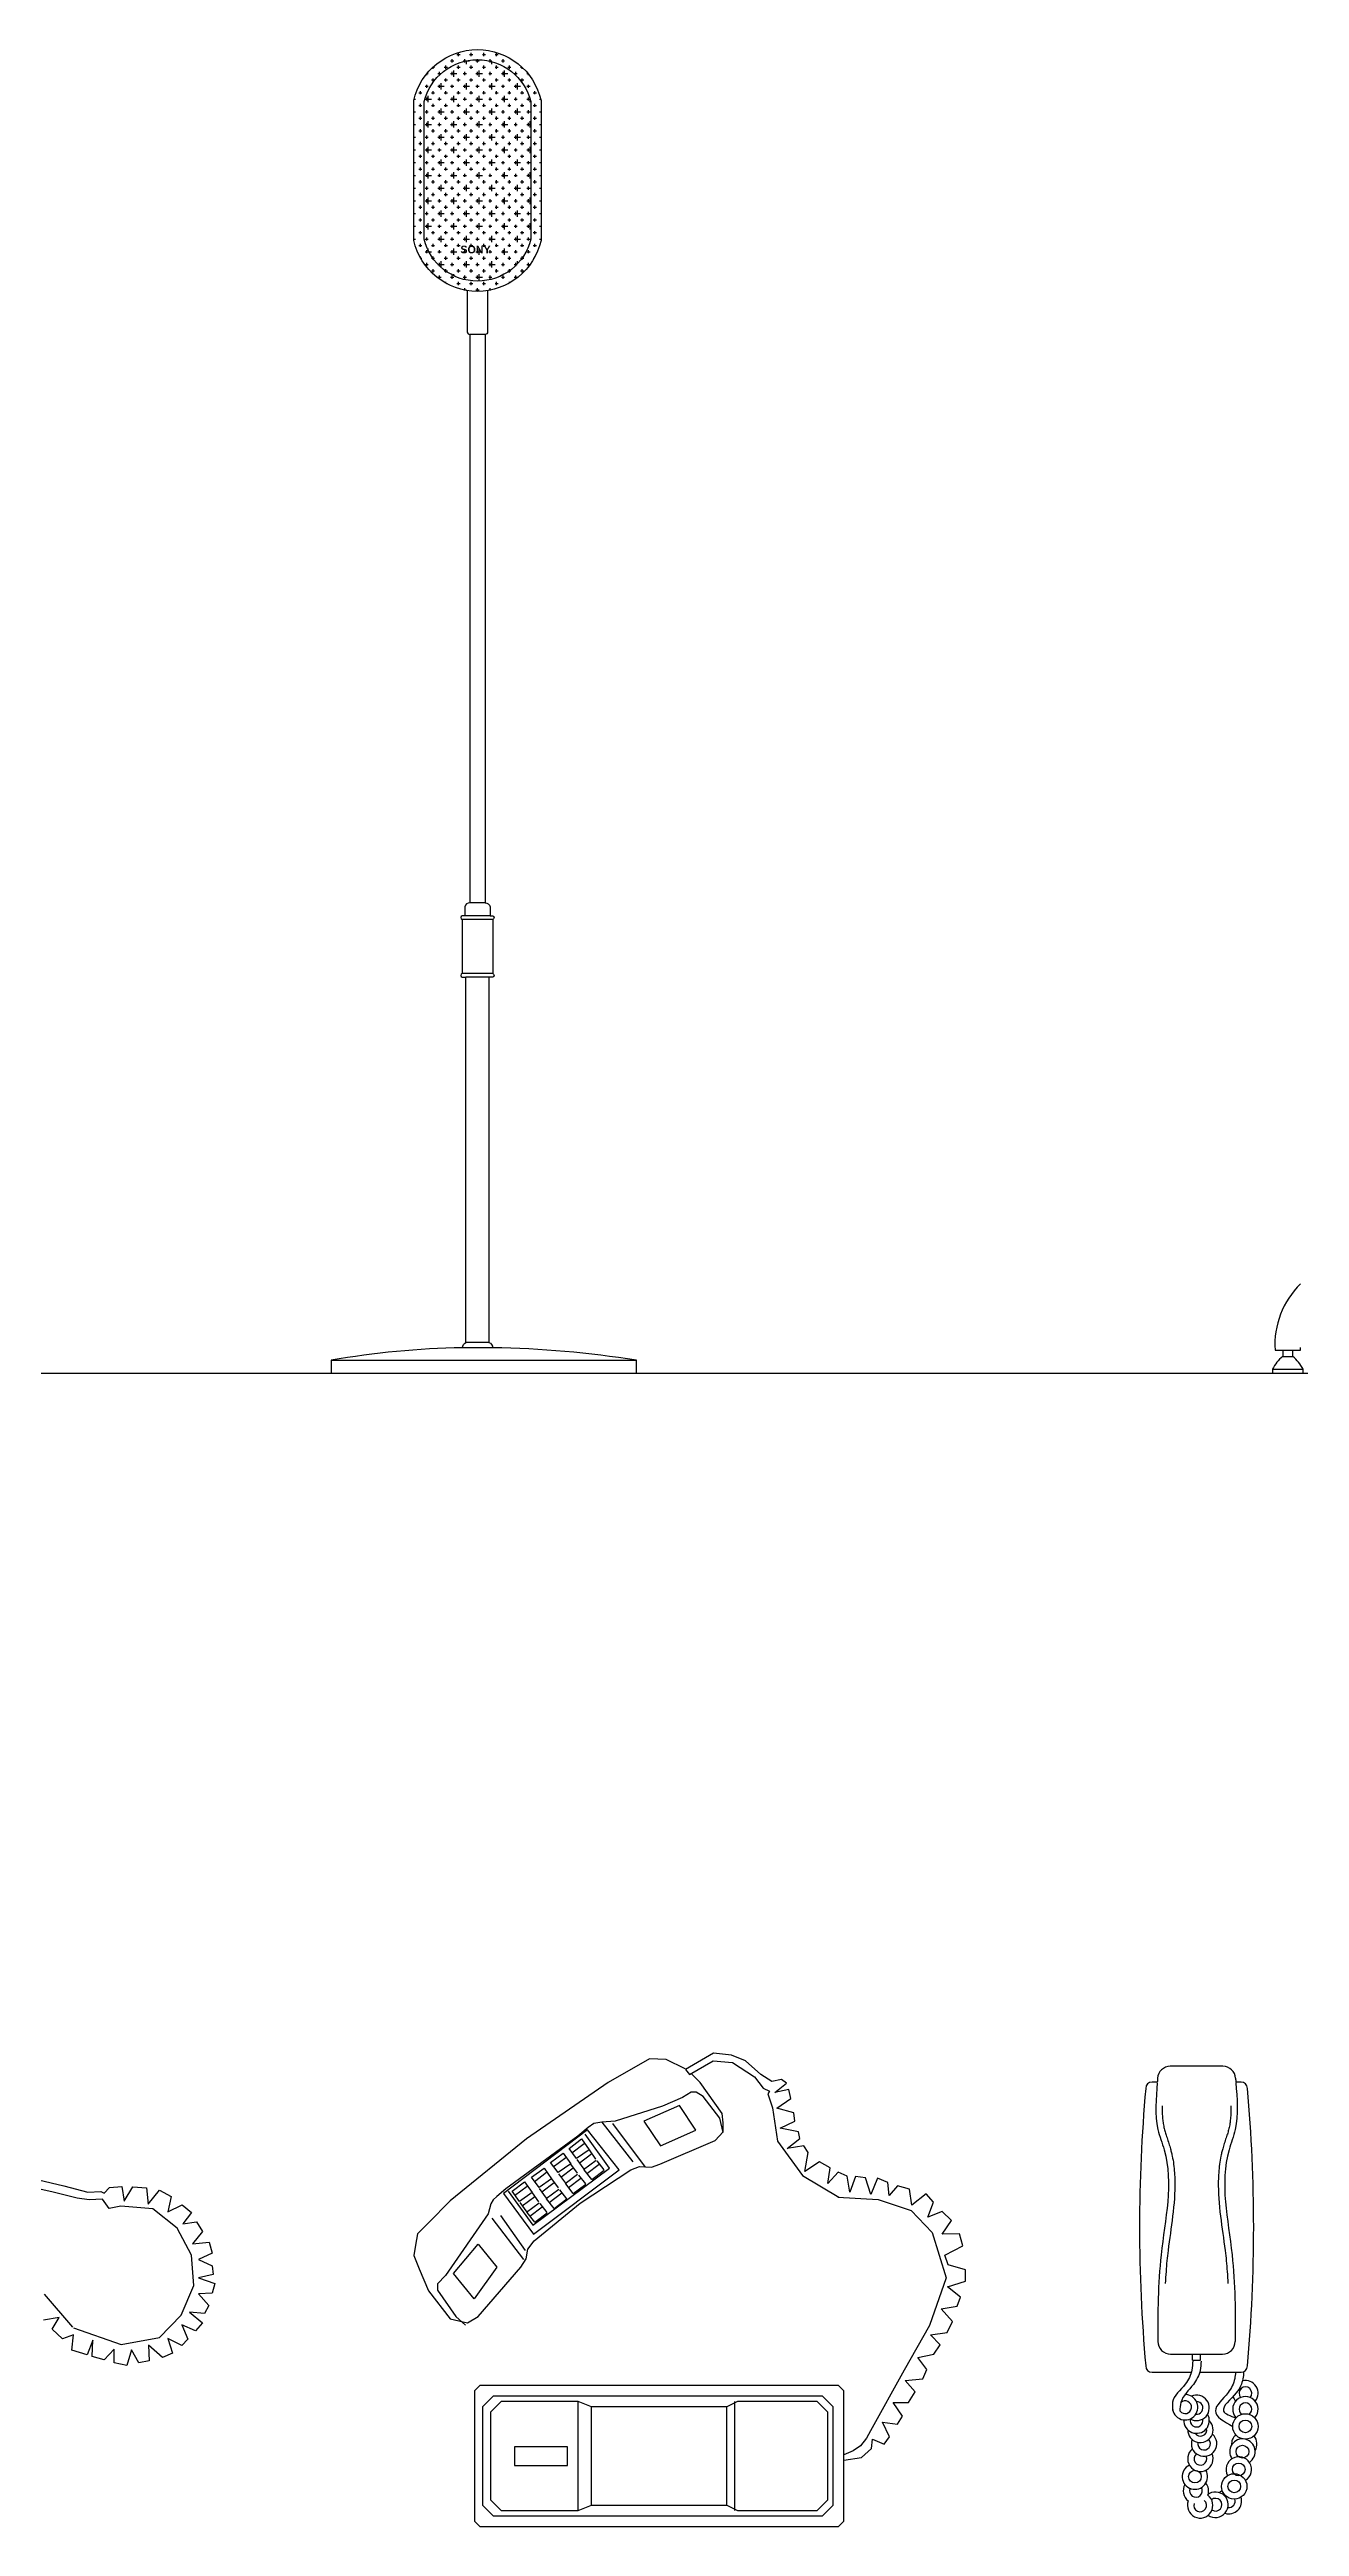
# Model space of a CAD drawing. Header units: inches. Extents: x 11.8 to 54.3, y 10.8 to 35.6.
# Drawn here: x 51.148 to 52.131, y 18.092 to 20.038 of the extents above; entities that cross this region are included whole.
import ezdxf
from ezdxf.enums import TextEntityAlignment as Align

# ---------------------------------------------------------------- set-up
doc = ezdxf.new("R2010")
doc.units = ezdxf.units.IN
doc.header["$MEASUREMENT"] = 0
for name, color, linetype in [('02', 2, 'Continuous'), ('1', 1, 'Continuous'), ('8', 8, 'Continuous')]:
    doc.layers.add(name, color=color, linetype=linetype)
doc.styles.add('HT2', font='swisseb.ttf')

msp = doc.modelspace()

# ---------------------------------------------------------------- hatches: boundary and pattern name
at = {"layer": '8'}
h = msp.add_hatch(dxfattribs=at)
h.set_pattern_fill('CROSS,_O', color=256, scale=0.02)
h.set_pattern_definition([(0, (-9.5965393, 20.6194395), (0.005, 0.005), [0.0025, -0.0075]), (90, (-9.5952893, 20.6181895), (-0.005, 0.005), [0.0025, -0.0075])])
h.paths.add_polyline_path([(51.5346, 19.9983, 0.8), (51.4346, 19.9983), (51.4346, 19.8883, 0.8), (51.5346, 19.8883)])
h.paths.add_polyline_path([(51.467, 19.8765), (51.4992, 19.8765), (51.4992, 19.8859), (51.467, 19.8859)], flags=24)
h = msp.add_hatch(dxfattribs=at)
h.set_pattern_fill('CROSS,_O', color=256, scale=0.04)
h.set_pattern_definition([(0, (-9.596539, 20.61944), (0.01, 0.01), [0.005, -0.015]), (90, (-9.594039, 20.61694), (-0.01, 0.01), [0.005, -0.015])])
h.paths.add_polyline_path([(51.5266, 19.9974, 0.783978), (51.4426, 19.9974), (51.4426, 19.8893, 0.783978), (51.5266, 19.8893)])
h.paths.add_polyline_path([(51.467, 19.8765), (51.4992, 19.8765), (51.4992, 19.8859), (51.467, 19.8859)], flags=24)

# ---------------------------------------------------------------- linework, layer by layer
at = {"layer": '02'}
for p, q in [((51.4906, 19.8144), (51.4786, 19.8144)), ((51.4906, 19.3677), (51.4786, 19.3677)), ((51.4966, 19.3547), (51.4726, 19.3547)), ((51.4946, 19.3577), (51.4746, 19.3577)), ((51.4966, 19.3123), (51.4726, 19.3123)), ((51.4936, 19.3093), (51.4756, 19.3093)), ((51.4936, 19.0223), (51.4756, 19.0223)), ((51.3696, 19.0083), (51.6096, 19.0083)), ((52.1097, 19.0013), (52.1337, 19.0013)), ((52.1177, 19.0113), (52.1257, 19.0113)), ((51.62, 18.4593), (51.5875, 18.4408)), ((51.6331, 18.4588), (51.62, 18.4593)), ((51.648, 18.4516), (51.6331, 18.4588)), ((51.6701, 18.4638), (51.6483, 18.451)), ((51.6514, 18.447), (51.6699, 18.4578)), ((51.6699, 18.4578), (51.6852, 18.4564)), ((51.6843, 18.4623), (51.6701, 18.4638)), ((51.6954, 18.4578), (51.6843, 18.4623)), ((51.6852, 18.4564), (51.7024, 18.4453)), ((51.7073, 18.447), (51.6954, 18.4578)), ((52.0707, 18.4535), (52.0293, 18.4535)), ((51.5875, 18.4408), (51.5233, 18.3965)), ((51.6526, 18.4331), (51.6458, 18.429)), ((51.6483, 18.451), (51.6514, 18.447)), ((51.6566, 18.4331), (51.6526, 18.4331)), ((51.6598, 18.4408), (51.653, 18.4475)), ((51.6621, 18.4299), (51.6566, 18.4331)), ((51.677, 18.4164), (51.6598, 18.4408)), ((51.7024, 18.4453), (51.7093, 18.4363)), ((51.7161, 18.4417), (51.7073, 18.447)), ((51.7093, 18.4363), (51.7141, 18.434)), ((51.7141, 18.434), (51.7129, 18.432)), ((51.7237, 18.4431), (51.7161, 18.4417)), ((51.7183, 18.4329), (51.7277, 18.4402)), ((51.7294, 18.4354), (51.7183, 18.4329)), ((51.7277, 18.4402), (51.7237, 18.4431)), ((51.7311, 18.4281), (51.7294, 18.4354)), ((52.0191, 18.4411), (52.015, 18.4411)), ((52.085, 18.4411), (52.0809, 18.4411)), ((51.63, 18.4222), (51.5929, 18.4105)), ((51.6435, 18.4227), (51.6155, 18.4105)), ((51.6458, 18.429), (51.63, 18.4222)), ((51.6562, 18.4033), (51.6435, 18.4227)), ((51.6752, 18.4127), (51.6621, 18.4299)), ((51.6779, 18.4091), (51.677, 18.4164)), ((51.7129, 18.432), (51.7166, 18.421)), ((51.7166, 18.421), (51.7206, 18.3946)), ((51.72, 18.4207), (51.7311, 18.4281)), ((51.7333, 18.417), (51.72, 18.4207)), ((51.7342, 18.4105), (51.7333, 18.417)), ((51.5233, 18.3965), (51.4631, 18.3477)), ((51.5712, 18.4037), (51.5052, 18.3536)), ((51.5635, 18.3987), (51.507, 18.3572)), ((51.5567, 18.389), (51.5665, 18.3964)), ((51.5716, 18.4055), (51.5635, 18.3987)), ((51.5665, 18.3964), (51.5724, 18.388)), ((51.5884, 18.3734), (51.5694, 18.4001)), ((51.596, 18.3721), (51.5712, 18.4037)), ((51.5762, 18.4087), (51.5716, 18.4055)), ((51.5825, 18.4096), (51.5762, 18.4087)), ((51.5929, 18.4105), (51.5825, 18.4096)), ((51.5825, 18.4096), (51.6069, 18.3784)), ((51.6168, 18.3743), (51.5911, 18.4087)), ((51.6155, 18.4105), (51.6286, 18.3911)), ((51.6281, 18.3766), (51.6715, 18.3951)), ((51.6286, 18.3911), (51.6562, 18.4033)), ((51.6715, 18.3951), (51.6779, 18.4019)), ((51.6779, 18.4015), (51.6752, 18.4127)), ((51.6779, 18.4019), (51.6779, 18.4091)), ((51.7206, 18.3946), (51.7401, 18.3677)), ((51.7226, 18.4048), (51.7342, 18.4105)), ((51.737, 18.402), (51.7226, 18.4048)), ((51.728, 18.389), (51.7382, 18.3969)), ((51.7382, 18.3969), (51.737, 18.402)), ((51.5421, 18.3779), (51.552, 18.3853)), ((51.5481, 18.37), (51.5421, 18.3779)), ((51.5442, 18.3745), (51.554, 18.3818)), ((51.5579, 18.3769), (51.5481, 18.37)), ((51.552, 18.3853), (51.5579, 18.3769)), ((51.5626, 18.381), (51.5567, 18.389)), ((51.5632, 18.3695), (51.5581, 18.3767)), ((51.5587, 18.3855), (51.5685, 18.3929)), ((51.5724, 18.388), (51.5626, 18.381)), ((51.5685, 18.3726), (51.563, 18.3802)), ((51.5647, 18.3775), (51.5745, 18.3849)), ((51.5681, 18.3724), (51.578, 18.3798)), ((51.5706, 18.3693), (51.5804, 18.3767)), ((51.5778, 18.3806), (51.5726, 18.3878)), ((51.5843, 18.3722), (51.5788, 18.3792)), ((51.6051, 18.3721), (51.6119, 18.3748)), ((51.6119, 18.3748), (51.6214, 18.3743)), ((51.6214, 18.3743), (51.6281, 18.3766)), ((51.7413, 18.391), (51.728, 18.389)), ((51.7447, 18.3859), (51.7413, 18.391)), ((51.7421, 18.3708), (51.7447, 18.3859)), ((51.7535, 18.3785), (51.7421, 18.3708)), ((51.762, 18.3737), (51.7535, 18.3785)), ((51.151, 18.3547), (51.1382, 18.3575)), ((51.1394, 18.3643), (51.1594, 18.3595)), ((51.1594, 18.3595), (51.1782, 18.3547)), ((51.1782, 18.3547), (51.1886, 18.3551)), ((51.1886, 18.3551), (51.191, 18.3539)), ((51.191, 18.3539), (51.1954, 18.3583)), ((51.1954, 18.3583), (51.2049, 18.3591)), ((51.2049, 18.3591), (51.2069, 18.3475)), ((51.2069, 18.3475), (51.2137, 18.3587)), ((51.2137, 18.3587), (51.2245, 18.3579)), ((51.2245, 18.3579), (51.2257, 18.3451)), ((51.2257, 18.3451), (51.2345, 18.3563)), ((51.2345, 18.3563), (51.2437, 18.3511)), ((51.507, 18.3572), (51.4998, 18.3513)), ((51.5088, 18.3554), (51.5282, 18.3287)), ((51.5118, 18.3554), (51.5216, 18.3628)), ((51.5177, 18.3474), (51.5118, 18.3554)), ((51.5138, 18.3519), (51.5237, 18.3593)), ((51.5216, 18.3628), (51.5276, 18.3544)), ((51.5272, 18.3663), (51.537, 18.3736)), ((51.5331, 18.3583), (51.5272, 18.3663)), ((51.5282, 18.3287), (51.5884, 18.3734)), ((51.5287, 18.3215), (51.596, 18.3721)), ((51.5292, 18.3628), (51.539, 18.3702)), ((51.5429, 18.3652), (51.5331, 18.3583)), ((51.539, 18.3499), (51.5335, 18.3575)), ((51.5352, 18.3548), (51.545, 18.3622)), ((51.537, 18.3736), (51.5429, 18.3652)), ((51.5386, 18.3497), (51.5485, 18.3571)), ((51.5483, 18.3579), (51.5431, 18.365)), ((51.554, 18.3616), (51.5485, 18.3691)), ((51.5548, 18.3495), (51.5493, 18.3564)), ((51.5501, 18.3665), (51.5599, 18.3738)), ((51.5536, 18.3614), (51.5634, 18.3687)), ((51.5599, 18.3536), (51.554, 18.3612)), ((51.5561, 18.3583), (51.5659, 18.3657)), ((51.5599, 18.3536), (51.5698, 18.3609)), ((51.5698, 18.3612), (51.5642, 18.3681)), ((51.5653, 18.3459), (51.6051, 18.3721)), ((51.5745, 18.3646), (51.5685, 18.3722)), ((51.5745, 18.3646), (51.5843, 18.372)), ((51.7401, 18.3677), (51.7688, 18.3507)), ((51.76, 18.3615), (51.762, 18.3737)), ((51.7682, 18.3703), (51.76, 18.3615)), ((51.7753, 18.3672), (51.7682, 18.3703)), ((51.7773, 18.3547), (51.7753, 18.3672)), ((51.7818, 18.3669), (51.7773, 18.3547)), ((51.7898, 18.366), (51.7818, 18.3669)), ((51.794, 18.3527), (51.7898, 18.366)), ((51.7991, 18.3655), (51.794, 18.3527)), ((51.8073, 18.3623), (51.7991, 18.3655)), ((51.8083, 18.3519), (51.8073, 18.3623)), ((51.8148, 18.3597), (51.8083, 18.3519)), ((51.8244, 18.3571), (51.8148, 18.3597)), ((51.8261, 18.3445), (51.8244, 18.3571)), ((51.1698, 18.3499), (51.151, 18.3547)), ((51.1794, 18.3487), (51.1698, 18.3499)), ((51.1898, 18.3491), (51.1794, 18.3487)), ((51.195, 18.3419), (51.1898, 18.3491)), ((51.2041, 18.3435), (51.195, 18.3419)), ((51.2293, 18.3415), (51.2041, 18.3435)), ((51.2485, 18.3264), (51.2293, 18.3415)), ((51.2437, 18.3511), (51.2413, 18.3391)), ((51.2413, 18.3391), (51.2525, 18.3447)), ((51.2525, 18.3447), (51.2597, 18.3387)), ((51.2597, 18.3387), (51.2529, 18.3296)), ((51.4631, 18.3477), (51.446, 18.3305)), ((51.493, 18.3377), (51.4595, 18.289)), ((51.4952, 18.3454), (51.493, 18.3377)), ((51.497, 18.3486), (51.4952, 18.3454)), ((51.4998, 18.3513), (51.497, 18.3486)), ((51.5224, 18.3088), (51.5029, 18.3364)), ((51.5052, 18.3536), (51.5287, 18.3215)), ((51.5276, 18.3544), (51.5177, 18.3474)), ((51.5237, 18.339), (51.5181, 18.3466)), ((51.5198, 18.344), (51.5296, 18.3513)), ((51.5233, 18.3388), (51.5331, 18.3462)), ((51.5296, 18.3311), (51.5237, 18.3386)), ((51.5257, 18.3358), (51.5356, 18.3431)), ((51.5329, 18.347), (51.5278, 18.3542)), ((51.5291, 18.3165), (51.5653, 18.3459)), ((51.5296, 18.3311), (51.5395, 18.3384)), ((51.5395, 18.3386), (51.5339, 18.3456)), ((51.545, 18.3419), (51.539, 18.3495)), ((51.5411, 18.3466), (51.5509, 18.354)), ((51.545, 18.3419), (51.5548, 18.3493)), ((51.7679, 18.3506), (51.7996, 18.3489)), ((51.7996, 18.3489), (51.8257, 18.3402)), ((51.8257, 18.3402), (51.8422, 18.3228)), ((51.8374, 18.3532), (51.8261, 18.3445)), ((51.8431, 18.3467), (51.8374, 18.3532)), ((51.8387, 18.335), (51.8431, 18.3467)), ((51.85, 18.3393), (51.8387, 18.335)), ((51.8574, 18.3324), (51.85, 18.3393)), ((51.2597, 18.3052), (51.2485, 18.3264)), ((51.2529, 18.3296), (51.2637, 18.3312)), ((51.2685, 18.3236), (51.2605, 18.314)), ((51.2637, 18.3312), (51.2685, 18.3236)), ((51.4374, 18.3219), (51.436, 18.3129)), ((51.446, 18.3305), (51.4374, 18.3219)), ((51.521, 18.3016), (51.4961, 18.3341)), ((51.5242, 18.3097), (51.5291, 18.3165)), ((51.8422, 18.3228), (51.853, 18.2872)), ((51.85, 18.3215), (51.8574, 18.3324)), ((51.8635, 18.322), (51.85, 18.3215)), ((51.8661, 18.3124), (51.8635, 18.322)), ((51.2617, 18.2812), (51.2597, 18.3052)), ((51.2605, 18.314), (51.2737, 18.3152)), ((51.2761, 18.3068), (51.2653, 18.3016)), ((51.2653, 18.3016), (51.2761, 18.2968)), ((51.2737, 18.3152), (51.2761, 18.3068)), ((51.2761, 18.2968), (51.2769, 18.29)), ((51.436, 18.3129), (51.4347, 18.3048)), ((51.4347, 18.3048), (51.4387, 18.2944)), ((51.4658, 18.2908), (51.4853, 18.3138)), ((51.4853, 18.3138), (51.4998, 18.2957)), ((51.5187, 18.2957), (51.5228, 18.3021)), ((51.5228, 18.3021), (51.5242, 18.3097)), ((51.8522, 18.305), (51.8661, 18.3124)), ((51.8548, 18.2976), (51.8522, 18.305)), ((51.8682, 18.2937), (51.8548, 18.2976)), ((51.2517, 18.258), (51.2617, 18.2812)), ((51.2769, 18.29), (51.2653, 18.2872)), ((51.2653, 18.2872), (51.2781, 18.2828)), ((51.2781, 18.2828), (51.2761, 18.2752)), ((51.4387, 18.2944), (51.446, 18.2772)), ((51.446, 18.2772), (51.4631, 18.2551)), ((51.4595, 18.289), (51.4532, 18.2826)), ((51.4532, 18.2826), (51.4532, 18.2777)), ((51.4532, 18.2777), (51.4677, 18.2569)), ((51.4821, 18.2709), (51.4658, 18.2908)), ((51.4998, 18.2957), (51.4821, 18.2709)), ((51.4853, 18.2569), (51.5187, 18.2957)), ((51.853, 18.2872), (51.84, 18.2499)), ((51.8543, 18.2803), (51.8682, 18.2846)), ((51.8643, 18.272), (51.8543, 18.2803)), ((51.8682, 18.2846), (51.8682, 18.2937)), ((51.144, 18.2745), (51.1663, 18.2484)), ((51.2345, 18.2404), (51.2517, 18.258)), ((51.2581, 18.2604), (51.2685, 18.252)), ((51.2701, 18.2592), (51.2581, 18.2604)), ((51.2761, 18.2752), (51.2653, 18.2748)), ((51.2653, 18.2748), (51.2733, 18.2656)), ((51.2733, 18.2656), (51.2701, 18.2592)), ((51.8491, 18.2629), (51.8617, 18.2651)), ((51.8582, 18.253), (51.8491, 18.2629)), ((51.8617, 18.2651), (51.8643, 18.272)), ((51.1558, 18.2561), (51.1433, 18.254)), ((51.1503, 18.247), (51.1558, 18.2561)), ((51.1583, 18.2394), (51.1503, 18.247)), ((51.167, 18.2425), (51.1583, 18.2394)), ((51.1658, 18.2304), (51.167, 18.2424)), ((51.167, 18.248), (51.2045, 18.2348)), ((51.1822, 18.2384), (51.1778, 18.2268)), ((51.1818, 18.2256), (51.1822, 18.2384)), ((51.2045, 18.2348), (51.2345, 18.2404)), ((51.2413, 18.2396), (51.2449, 18.228)), ((51.2521, 18.234), (51.2413, 18.2396)), ((51.2521, 18.2504), (51.2569, 18.2392)), ((51.2629, 18.2456), (51.2521, 18.2504)), ((51.2569, 18.2392), (51.2521, 18.234)), ((51.2685, 18.252), (51.2629, 18.2456)), ((51.4631, 18.2551), (51.4767, 18.2519)), ((51.4677, 18.2569), (51.4753, 18.2501)), ((51.4767, 18.2519), (51.4853, 18.2569)), ((51.84, 18.2499), (51.82, 18.2148)), ((51.8409, 18.2425), (51.8539, 18.2443)), ((51.8483, 18.2347), (51.8409, 18.2425)), ((51.8539, 18.2443), (51.8582, 18.253)), ((51.1778, 18.2268), (51.1658, 18.2304)), ((51.191, 18.2228), (51.1818, 18.2256)), ((51.1989, 18.2312), (51.191, 18.2228)), ((51.1989, 18.2204), (51.1989, 18.2312)), ((51.2089, 18.2185), (51.1989, 18.2204)), ((51.2125, 18.2308), (51.2089, 18.2185)), ((51.2185, 18.2204), (51.2125, 18.2308)), ((51.2265, 18.222), (51.2185, 18.2204)), ((51.2261, 18.2344), (51.2265, 18.222)), ((51.2369, 18.2248), (51.2261, 18.2344)), ((51.2449, 18.228), (51.2369, 18.2248)), ((51.8309, 18.2247), (51.8435, 18.2274)), ((51.8378, 18.2152), (51.8309, 18.2247)), ((51.8435, 18.2274), (51.8483, 18.2347)), ((52.0296, 18.2274), (52.0704, 18.2274)), ((52.0468, 18.2227), (52.0468, 18.2274)), ((52.0468, 18.2227), (52.0532, 18.2227)), ((52.0532, 18.2227), (52.0532, 18.2274)), ((51.4866, 18.2026), (51.4824, 18.1984)), ((51.7684, 18.2026), (51.4866, 18.2026)), ((51.7726, 18.1984), (51.7684, 18.2026)), ((51.82, 18.2148), (51.7936, 18.167)), ((51.8209, 18.2065), (51.8348, 18.2078)), ((51.8287, 18.1978), (51.8209, 18.2065)), ((51.8348, 18.2078), (51.8378, 18.2152)), ((52.015, 18.2131), (52.0459, 18.2131)), ((52.0524, 18.2131), (52.085, 18.2131)), ((51.4824, 18.1984), (51.4824, 18.0961)), ((51.497, 18.1942), (51.4887, 18.1859)), ((51.4887, 18.1859), (51.4887, 18.1086)), ((51.5033, 18.19), (51.4949, 18.1817)), ((51.4949, 18.1817), (51.4949, 18.1128)), ((51.7559, 18.1942), (51.497, 18.1942)), ((51.5638, 18.19), (51.5033, 18.19)), ((51.5638, 18.1044), (51.5638, 18.19)), ((51.5743, 18.1859), (51.5638, 18.19)), ((51.6807, 18.1859), (51.5743, 18.1859)), ((51.5743, 18.1086), (51.5743, 18.1859)), ((51.6891, 18.19), (51.6807, 18.1859)), ((51.6807, 18.1086), (51.6807, 18.1859)), ((51.687, 18.1044), (51.687, 18.19)), ((51.7517, 18.19), (51.6891, 18.19)), ((51.7601, 18.1817), (51.7517, 18.19)), ((51.7642, 18.1859), (51.7559, 18.1942)), ((51.7601, 18.1128), (51.7601, 18.1817)), ((51.7642, 18.1086), (51.7642, 18.1859)), ((51.7726, 18.0961), (51.7726, 18.1984)), ((51.8187, 18.1787), (51.8114, 18.1892)), ((51.8114, 18.1892), (51.8235, 18.1892)), ((51.8235, 18.1892), (51.8287, 18.1978)), ((51.7905, 18.1614), (51.7857, 18.1553)), ((51.7936, 18.167), (51.7905, 18.1614)), ((51.7944, 18.1531), (51.7953, 18.1605)), ((51.7953, 18.1605), (51.8044, 18.1566)), ((51.8031, 18.174), (51.8148, 18.1722)), ((51.8087, 18.1623), (51.8031, 18.174)), ((51.8044, 18.1566), (51.8087, 18.1623)), ((51.8148, 18.1722), (51.8187, 18.1787)), ((51.5555, 18.1545), (51.5137, 18.1545)), ((51.5137, 18.1545), (51.5137, 18.1399)), ((51.5555, 18.1399), (51.5555, 18.1545)), ((51.7801, 18.1514), (51.7726, 18.1483)), ((51.7726, 18.1441), (51.7866, 18.1462)), ((51.7857, 18.1553), (51.7801, 18.1514)), ((51.7866, 18.1462), (51.7944, 18.1531)), ((51.5137, 18.1399), (51.5555, 18.1399)), ((51.4887, 18.1086), (51.497, 18.1003)), ((51.4949, 18.1128), (51.5033, 18.1044)), ((51.4949, 18.1128), (51.4949, 18.1128)), ((51.5033, 18.1044), (51.5638, 18.1044)), ((51.5638, 18.1044), (51.5743, 18.1086)), ((51.5743, 18.1086), (51.6807, 18.1086)), ((51.6807, 18.1086), (51.6891, 18.1044)), ((51.6891, 18.1044), (51.7517, 18.1044)), ((51.7517, 18.1044), (51.7601, 18.1128)), ((51.7559, 18.1003), (51.7642, 18.1086)), ((51.4824, 18.0961), (51.4866, 18.0919)), ((51.4866, 18.0919), (51.7684, 18.0919)), ((51.497, 18.1003), (51.7559, 18.1003)), ((51.7684, 18.0919), (51.7726, 18.0961))]:
    msp.add_line(p, q, dxfattribs=at)
for points in [[(51.5346, 19.8883, -0.8), (51.4346, 19.8883), (51.4346, 19.9983, -0.8), (51.5346, 19.9983)], [(51.5266, 19.8893, -0.783978), (51.4426, 19.8893), (51.4426, 19.9974, -0.783978), (51.5266, 19.9974)], [(51.6096, 18.9983), (51.6096, 19.0083, 0.035735), (51.4966, 19.0182), (51.4727, 19.0182, 0.038939), (51.3696, 19.0083), (51.3696, 18.9983)]]:
    msp.add_lwpolyline(points, format="xyb", close=True, dxfattribs=at)
for points in [[(51.4766, 19.849), (51.4766, 19.8164, 0.414214), (51.4786, 19.8144), (51.4786, 19.3677, 0.351472), (51.4746, 19.3647), (51.4746, 19.3577), (51.4726, 19.3577, 0.691398), (51.4726, 19.3547), (51.4726, 19.3123, 0.691398), (51.4726, 19.3093), (51.4756, 19.3093)], [(51.4926, 19.849), (51.4926, 19.8164, -0.414214), (51.4906, 19.8144), (51.4906, 19.3677, -0.351472), (51.4946, 19.3647), (51.4946, 19.3577), (51.4966, 19.3577, -0.691398), (51.4966, 19.3547), (51.4966, 19.3123, -0.691398), (51.4966, 19.3093), (51.4936, 19.3093), (51.4936, 19.0223, -0.304848), (51.4966, 19.0182)], [(51.4727, 19.0182, -0.247647), (51.4756, 19.0223), (51.4756, 19.3093)], [(52.1317, 19.0683, 0.218853), (52.1117, 19.0163), (52.1317, 19.0163), (52.1317, 19.0183)], [(52.1177, 19.0163), (52.1177, 19.0113, 0.105499), (52.1097, 19.0013), (52.1097, 18.9983), (52.1337, 18.9983), (52.1337, 19.0013, 0.105499), (52.1257, 19.0113), (52.1257, 19.0163)]]:
    msp.add_lwpolyline(points, format="xyb", dxfattribs=at)
for centre, radius in [((52.0884, 18.1705), 0.01), ((52.0884, 18.1705), 0.005), ((52.0832, 18.1367), 0.005), ((52.0861, 18.1507), 0.005), ((52.0487, 18.1311), 0.005), ((52.0796, 18.1234), 0.01), ((52.0796, 18.1234), 0.005)]:
    msp.add_circle(centre, radius, dxfattribs=at)
for centre, radius, start, end in [((52.0293, 18.4435), 0.01, 90, 176.5237), ((52.0707, 18.4435), 0.01, 3.4763, 90), ((53.2066, 18.3271), 1.2015, 174.7963, 185.2037), ((52.015, 18.4361), 0.005, 90, 180), ((52.085, 18.4361), 0.005, 0, 90), ((50.8934, 18.3271), 1.2015, 354.7963, 5.2037), ((52.0296, 18.2374), 0.01, 180.166, 270), ((52.0704, 18.2374), 0.01, 270, 359.834), ((52.015, 18.2181), 0.005, 180, 270), ((52.0884, 18.1966), 0.005, 318.5023, 221.4977), ((52.085, 18.2181), 0.005, 270, 0), ((52.0884, 18.1966), 0.01, 321.0042, 103.5609), ((52.041, 18.1856), 0.01, 173.4808, 91.3252), ((52.041, 18.1856), 0.005, 216.0327, 132.3369), ((52.05, 18.1751), 0.01, 177.0155, 30), ((52.05, 18.1851), 0.01, 240.1062, 113.8732), ((52.05, 18.1851), 0.005, 262.6865, 91.2929), ((52.0884, 18.184), 0.01, 317.4094, 222.5906), ((52.0884, 18.1966), 0.01, 194.175, 218.9958), ((52.0884, 18.184), 0.005, 306.9276, 233.0724), ((52.053, 18.1679), 0.01, 179.8667, 45.8622), ((52.05, 18.1751), 0.005, 165.5225, 14.4775), ((52.0559, 18.157), 0.01, 160.2678, 48.9977), ((52.053, 18.1679), 0.005, 213.1431, 12.5858), ((52.0559, 18.157), 0.005, 166.95, 42.3155), ((52.0861, 18.1507), 0.01, 302.8616, 214.1263), ((52.0875, 18.1567), 0.01, 132.4001, 184.2673), ((52.0875, 18.1567), 0.01, 328.7191, 39.7026), ((52.053, 18.1451), 0.01, 128.8654, 24.121), ((52.053, 18.1451), 0.005, 129.132, 23.8544), ((52.0832, 18.1367), 0.01, 301.4924, 208.4932), ((52.0487, 18.1311), 0.01, 115.9299, 30.1107), ((52.0495, 18.1199), 0.01, 149.4136, 232.6922), ((52.0495, 18.1199), 0.005, 156.3459, 30.9563), ((52.0495, 18.1199), 0.01, 339.8544, 37.8886), ((52.0528, 18.1085), 0.01, 159.8544, 52.6922), ((52.0528, 18.1085), 0.005, 162.513, 50.0336), ((52.0649, 18.109), 0.01, 234.9072, 129.5804), ((52.0649, 18.109), 0.005, 235.7534, 128.7341), ((52.0754, 18.1118), 0.01, 121.5087, 138.0571), ((52.0754, 18.1118), 0.005, 120.4157, 128.3124), ((52.0754, 18.1118), 0.01, 252.4285, 18.1185), ((52.0754, 18.1118), 0.005, 262.1732, 19.2115)]:
    msp.add_arc(centre, radius, start, end, dxfattribs=at)
for points, knots in [([(52.0191, 18.4406), (52.0182, 18.4282), (52.0162, 18.4101), (52.0334, 18.3672), (52.0196, 18.3098), (52.0195, 18.2599), (52.0196, 18.2373)], [12.794865, 12.794865, 12.794865, 12.794865, 49.669971, 66.230039, 148.995408, 216.906383, 216.906383, 216.906383, 216.906383]), ([(52.0809, 18.4406), (52.0818, 18.4282), (52.0838, 18.4101), (52.0666, 18.3672), (52.0804, 18.3098), (52.0805, 18.2599), (52.0804, 18.2373)], [12.730784, 12.730784, 12.730784, 12.730784, 49.669971, 66.230039, 148.995408, 216.906383, 216.906383, 216.906383, 216.906383]), ([(52.023, 18.4224), (52.0229, 18.4201), (52.023, 18.4179), (52.0231, 18.4142), (52.0233, 18.4127), (52.0236, 18.41), (52.0237, 18.4088), (52.0241, 18.4068), (52.0242, 18.4061), (52.0245, 18.4048), (52.0247, 18.4043), (52.025, 18.4031), (52.0251, 18.4025), (52.0256, 18.4008), (52.026, 18.3996), (52.0269, 18.397), (52.0274, 18.3955), (52.0283, 18.3925), (52.0288, 18.3911), (52.0295, 18.3885), (52.0298, 18.3874), (52.0304, 18.3852), (52.0306, 18.3841), (52.0313, 18.3809), (52.0317, 18.3787), (52.0325, 18.3721), (52.0328, 18.3677), (52.0331, 18.3542), (52.0323, 18.345), (52.0301, 18.3267), (52.0287, 18.3177), (52.0272, 18.3061), (52.0269, 18.3033), (52.0264, 18.2978), (52.0262, 18.2951), (52.0257, 18.2892), (52.0255, 18.286), (52.0253, 18.2828)], [30.726885, 30.726885, 30.726885, 30.726885, 37.704135, 37.704135, 42.651855, 42.651855, 46.67386, 46.67386, 49.15912, 49.15912, 51.094857, 51.094857, 53.030594, 53.030594, 56.902068, 56.902068, 61.5605, 61.5605, 65.996256, 65.996256, 69.185319, 69.185319, 72.374383, 72.374383, 78.75251, 78.75251, 91.508764, 91.508764, 118.174574, 118.174574, 144.840384, 144.840384, 153.109873, 153.109873, 161.379362, 161.379362, 171.05638, 171.05638, 171.05638, 171.05638]), ([(52.077, 18.4224), (52.077, 18.4201), (52.077, 18.4179), (52.0769, 18.4142), (52.0767, 18.4127), (52.0764, 18.41), (52.0763, 18.4088), (52.0759, 18.4068), (52.0758, 18.4061), (52.0755, 18.4048), (52.0753, 18.4043), (52.075, 18.4031), (52.0749, 18.4025), (52.0744, 18.4008), (52.074, 18.3996), (52.0731, 18.397), (52.0726, 18.3955), (52.0717, 18.3925), (52.0712, 18.3911), (52.0705, 18.3885), (52.0702, 18.3874), (52.0696, 18.3852), (52.0694, 18.3841), (52.0687, 18.3809), (52.0683, 18.3787), (52.0675, 18.3721), (52.0672, 18.3677), (52.0669, 18.3542), (52.0677, 18.345), (52.0699, 18.3267), (52.0713, 18.3177), (52.0728, 18.3061), (52.0731, 18.3033), (52.0736, 18.2978), (52.0738, 18.2951), (52.0743, 18.2892), (52.0745, 18.286), (52.0746, 18.2828)], [30.726885, 30.726885, 30.726885, 30.726885, 37.704135, 37.704135, 42.651855, 42.651855, 46.67386, 46.67386, 49.15912, 49.15912, 51.094857, 51.094857, 53.030594, 53.030594, 56.902068, 56.902068, 61.5605, 61.5605, 65.996256, 65.996256, 69.185319, 69.185319, 72.374383, 72.374383, 78.75251, 78.75251, 91.508764, 91.508764, 118.174574, 118.174574, 144.840384, 144.840384, 153.109873, 153.109873, 161.379362, 161.379362, 171.05638, 171.05638, 171.05638, 171.05638]), ([(52.0806, 18.2131), (52.0805, 18.2114), (52.0799, 18.2057), (52.075, 18.1955), (52.0584, 18.1819), (52.0716, 18.1743), (52.0784, 18.1705)], [2.274583, 2.274583, 2.274583, 2.274583, 7.361746, 19.539174, 36.969313, 55.352896, 55.352896, 55.352896, 55.352896]), ([(52.087, 18.2135), (52.0869, 18.2116), (52.0864, 18.2056), (52.0819, 18.1956), (52.0652, 18.1827), (52.0766, 18.1788), (52.0811, 18.1772)], [1.661698, 1.661698, 1.661698, 1.661698, 7.361746, 19.539174, 36.969313, 48.167608, 48.167608, 48.167608, 48.167608])]:
    msp.add_open_spline(points, degree=3, knots=knots, dxfattribs=at)
for points in [[(52.0193, 18.4441), (52.0193, 18.4431), (52.0192, 18.4421), (52.0191, 18.4411)], [(52.0807, 18.4441), (52.0807, 18.4431), (52.0808, 18.4421), (52.0809, 18.441)]]:
    msp.add_open_spline(points, degree=3, dxfattribs=at)
for points in [[(52.047, 18.2221), (52.0463, 18.2148), (52.0411, 18.2038), (52.0311, 18.1895), (52.0314, 18.1833)], [(52.0535, 18.2219), (52.0528, 18.2146), (52.0475, 18.2036), (52.0376, 18.1893), (52.0369, 18.1826)]]:
    msp.add_spline(points, degree=3, dxfattribs=at)
at = {"layer": '1'}
for p, q in [((33.6152, 18.9983), (53.9414, 18.9983)), ((49.0828, 18.9983), (51.7549, 18.9983))]:
    msp.add_line(p, q, dxfattribs=at)

# ---------------------------------------------------------------- texts
at = {"layer": '02', "style": 'HT2'}
msp.add_text('SONY', height=0.006, dxfattribs=at).set_placement((51.4831, 19.8782), align=Align.CENTER)

doc.saveas('drawing.dxf')
